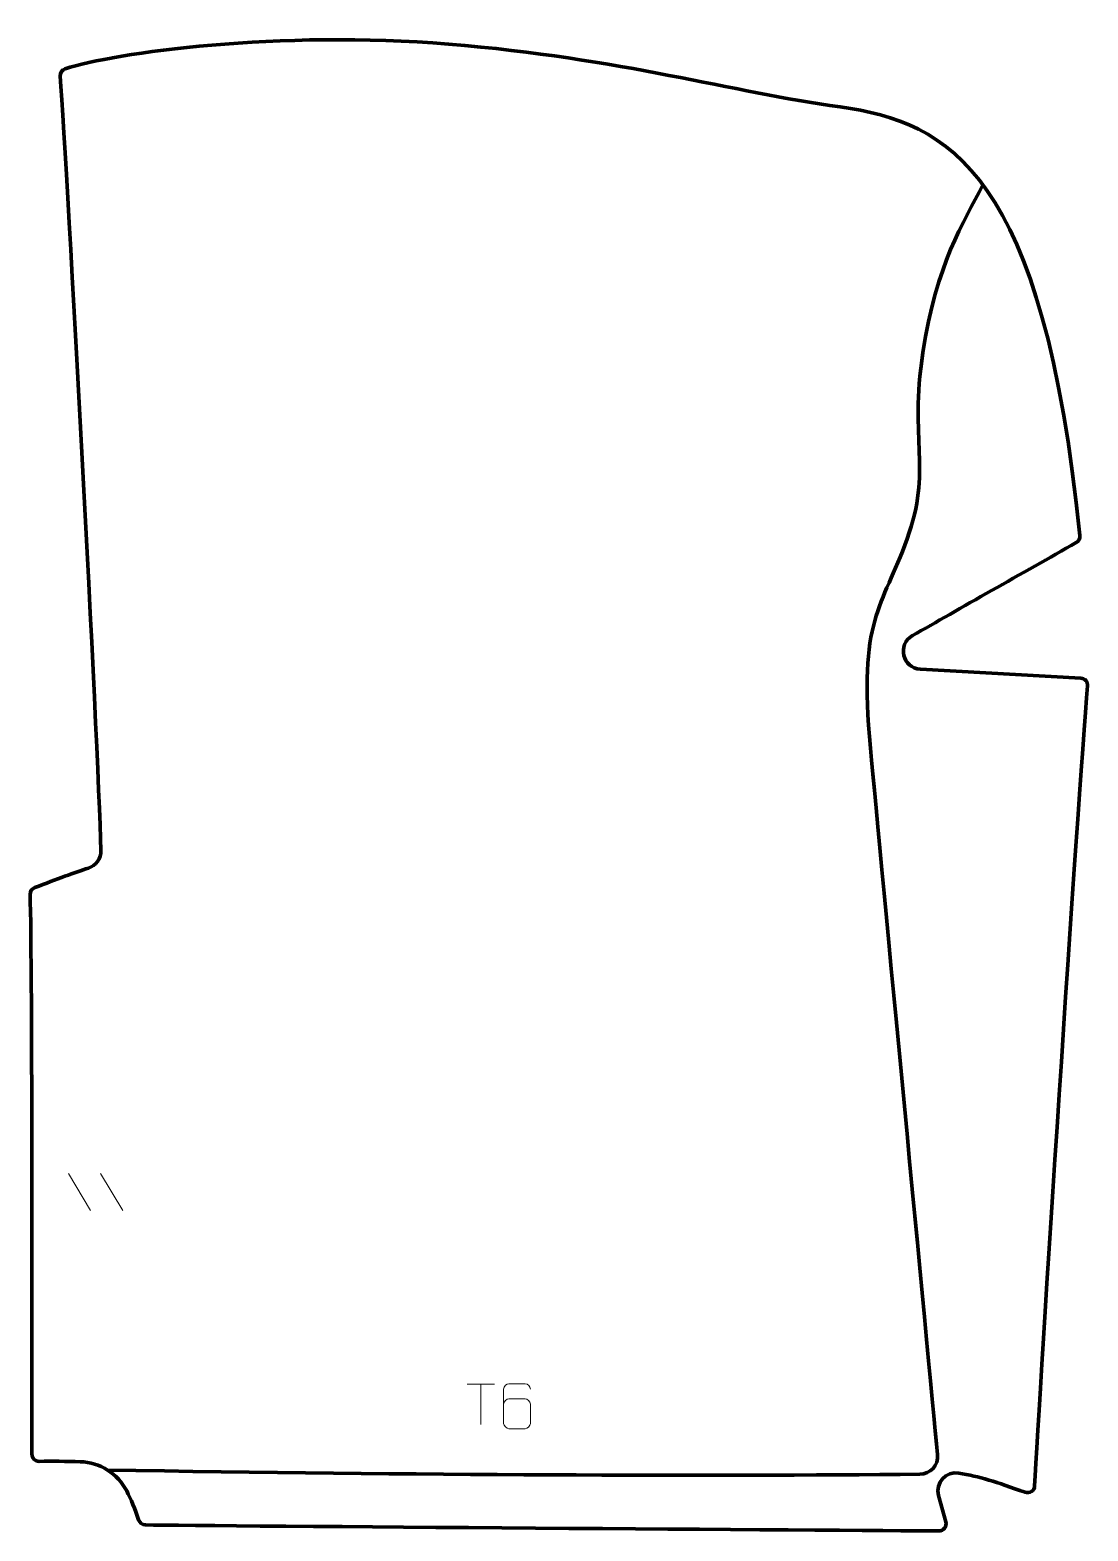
# Model space of a CAD drawing. Header units: millimetres. Extents: x -293 to 293, y -413 to 418.
import ezdxf

# ---------------------------------------------------------------- set-up
doc = ezdxf.new("R2010")
doc.units = ezdxf.units.MM
doc.header["$MEASUREMENT"] = 0
doc.layers.add('layer 1', color=7, linetype='Continuous')
doc.layers.add('layer 2', color=7, linetype='Continuous')

msp = doc.modelspace()

# ---------------------------------------------------------------- linework, layer by layer
at = {"layer": 'layer 1', "color": 230, "lineweight": 200}
msp.add_open_spline([(-291.9034, -370.4719), (-291.8663, -336.0658), (-291.6571, -98.7356), (-292.9, -60.5093), (-292.9, -60.5093), (-292.955, -58.8075), (-291.9273, -57.2574), (-290.3384, -56.646), (-290.3384, -56.646), (-278.2546, -51.9975), (-267.827, -48.2415), (-260.5799, -45.8475), (-260.5799, -45.8475), (-256.4009, -44.4667), (-253.6129, -40.5209), (-253.7179, -36.1204), (-253.7179, -36.1204), (-255.1633, 24.5183), (-272.2378, 338.6622), (-276.2174, 392.8122), (-276.2174, 392.8122), (-276.3515, 394.6381), (-275.2318, 396.3279), (-273.4919, 396.898), (-273.4919, 396.898), (-246.5286, 405.7348), (-154.4982, 418.3504), (-61.108, 410.5678), (-61.108, 410.5678), (36.0709, 402.4691), (94.9675, 384.0633), (155.8269, 375.7194), (155.8269, 375.7194), (216.426, 367.4107), (268.2664, 339.1504), (288.5747, 138.3046), (288.5747, 138.3046), (288.7342, 136.7263), (287.9447, 135.2037), (286.5632, 134.4237), (286.5632, 134.4237), (257.4269, 117.9716), (220.9532, 97.2229), (195.8781, 82.9383), (195.8781, 82.9383), (187.2129, 78.0018), (190.3215, 64.8132), (200.2787, 64.264), (200.2787, 64.264), (200.2787, 64.264), (289.1222, 59.3653), (289.1222, 59.3653), (289.1222, 59.3653), (291.3758, 59.2408), (293.0804, 57.2807), (292.8878, 55.0321), (292.8878, 55.0321), (287.5157, -7.6575), (266.0234, -337.9588), (263.5399, -388.0091), (263.5399, -388.0091), (263.4069, -390.6867), (260.7275, -392.475), (258.202, -391.5761), (258.202, -391.5761), (242.4342, -385.9651), (232.6916, -382.7947), (221.5717, -380.9208), (221.5717, -380.9208), (214.3796, -379.7093), (208.3746, -386.4132), (210.3106, -393.4451), (210.3106, -393.4451), (210.3106, -393.4451), (214.3013, -407.9376), (214.3013, -407.9376), (214.3013, -407.9376), (215.0058, -410.4955), (213.0725, -413.0183), (210.42, -412.9999), (210.42, -412.9999), (162.8042, -412.6743), (-191.3536, -410.2426), (-229.0461, -409.6577), (-229.0461, -409.6577), (-230.749, -409.6312), (-232.2395, -408.5256), (-232.7795, -406.9103), (-232.7795, -406.9103), (-234.8197, -400.8086), (-237.0478, -395.4432), (-239.3913, -390.8628), (-239.3913, -390.8628), (-244.3454, -381.1801), (-254.2288, -375.0125), (-265.0997, -374.6745), (-265.0997, -374.6745), (-272.63, -374.4402), (-280.9993, -374.2995), (-287.8065, -374.4734), (-287.8065, -374.4734), (-290.0552, -374.5309), (-291.9058, -372.7215), (-291.9034, -370.4719)], degree=3, knots=[0, 0, 0, 0, 0.03703704, 0.03703704, 0.03703704, 0.03703704, 0.07407407, 0.07407407, 0.07407407, 0.07407407, 0.11111111, 0.11111111, 0.11111111, 0.11111111, 0.14814815, 0.14814815, 0.14814815, 0.14814815, 0.18518519, 0.18518519, 0.18518519, 0.18518519, 0.22222222, 0.22222222, 0.22222222, 0.22222222, 0.25925926, 0.25925926, 0.25925926, 0.25925926, 0.2962963, 0.2962963, 0.2962963, 0.2962963, 0.33333333, 0.33333333, 0.33333333, 0.33333333, 0.37037037, 0.37037037, 0.37037037, 0.37037037, 0.40740741, 0.40740741, 0.40740741, 0.40740741, 0.44444444, 0.44444444, 0.44444444, 0.44444444, 0.48148148, 0.48148148, 0.48148148, 0.48148148, 0.51851852, 0.51851852, 0.51851852, 0.51851852, 0.55555556, 0.55555556, 0.55555556, 0.55555556, 0.59259259, 0.59259259, 0.59259259, 0.59259259, 0.62962963, 0.62962963, 0.62962963, 0.62962963, 0.66666667, 0.66666667, 0.66666667, 0.66666667, 0.7037037, 0.7037037, 0.7037037, 0.7037037, 0.74074074, 0.74074074, 0.74074074, 0.74074074, 0.77777778, 0.77777778, 0.77777778, 0.77777778, 0.81481481, 0.81481481, 0.81481481, 0.81481481, 0.85185185, 0.85185185, 0.85185185, 0.85185185, 0.88888889, 0.88888889, 0.88888889, 0.88888889, 0.92592593, 0.92592593, 0.92592593, 0.92592593, 1, 1, 1, 1], dxfattribs=at)
at = {"layer": 'layer 1', "color": 250, "lineweight": 9}
for points in [[(-271.7271, -214.9322), (-271.7271, -214.9322), (-259.3628, -235.4765), (-259.3628, -235.4765)], [(-253.9972, -214.9322), (-253.9972, -214.9322), (-241.6329, -235.4765), (-241.6329, -235.4765)], [(-50.8114, -331.7839), (-50.8114, -331.7839), (-35.5964, -331.7839), (-35.5964, -331.7839)], [(-43.2037, -354.1131), (-43.2037, -354.1131), (-43.2037, -331.7628), (-43.2037, -331.7628)]]:
    msp.add_open_spline(points, degree=3, dxfattribs=at)
msp.add_open_spline([(-15.774, -334.3973), (-15.7981, -333.0578), (-17.1543, -331.4046), (-18.7262, -331.4389), (-18.7262, -331.4389), (-21.711, -331.4392), (-24.6962, -331.4392), (-27.6816, -331.4389), (-27.6816, -331.4389), (-28.9007, -331.424), (-30.6289, -332.8616), (-30.6339, -334.3973), (-30.6339, -334.3973), (-30.6336, -340.7578), (-30.6336, -347.1186), (-30.6339, -353.4793), (-30.6339, -353.4793), (-30.6292, -354.6422), (-28.9007, -356.4133), (-27.6816, -356.4377), (-27.6816, -356.4377), (-24.6962, -356.4374), (-21.711, -356.4374), (-18.7262, -356.4377), (-18.7262, -356.4377), (-17.4481, -356.3939), (-15.7784, -354.7794), (-15.774, -353.4793), (-15.774, -353.4793), (-15.774, -349.896), (-15.774, -346.3129), (-15.774, -342.7302), (-15.774, -342.7302), (-15.8125, -341.252), (-17.3952, -339.8191), (-18.7262, -339.8211), (-18.7262, -339.8211), (-21.711, -339.8208), (-24.6962, -339.8208), (-27.6816, -339.8211), (-27.6816, -339.8211), (-29.0111, -339.8161), (-30.6541, -341.3234), (-30.6124, -342.7519)], degree=3, knots=[0, 0, 0, 0, 0.08333333, 0.08333333, 0.08333333, 0.08333333, 0.16666667, 0.16666667, 0.16666667, 0.16666667, 0.25, 0.25, 0.25, 0.25, 0.33333333, 0.33333333, 0.33333333, 0.33333333, 0.41666667, 0.41666667, 0.41666667, 0.41666667, 0.5, 0.5, 0.5, 0.5, 0.58333333, 0.58333333, 0.58333333, 0.58333333, 0.66666667, 0.66666667, 0.66666667, 0.66666667, 0.75, 0.75, 0.75, 0.75, 0.83333333, 0.83333333, 0.83333333, 0.83333333, 1, 1, 1, 1], dxfattribs=at)
at = {"layer": 'layer 2', "color": 142, "lineweight": 200}
msp.add_open_spline([(234.9145, 332.5458), (223.9513, 311.3782), (209.2094, 289.065), (201.6391, 239.6574), (201.6391, 239.6574), (194.0689, 190.2498), (206.8186, 175.1089), (192.8736, 136.4593), (192.8736, 136.4593), (178.9287, 97.81), (165.7803, 92.6302), (172.5536, 20.5111), (172.5536, 20.5111), (178.5943, -43.8056), (204.2814, -313.1539), (209.769, -370.6824), (209.769, -370.6824), (210.3256, -376.5195), (205.7666, -381.5779), (199.9034, -381.6294), (199.9034, -381.6294), (85.589, -382.6349), (-81.9625, -382.172), (-250.0329, -379.2605)], degree=3, knots=[0, 0, 0, 0, 0.14285714, 0.14285714, 0.14285714, 0.14285714, 0.28571429, 0.28571429, 0.28571429, 0.28571429, 0.42857143, 0.42857143, 0.42857143, 0.42857143, 0.57142857, 0.57142857, 0.57142857, 0.57142857, 0.71428571, 0.71428571, 0.71428571, 0.71428571, 1, 1, 1, 1], dxfattribs=at)

doc.saveas('drawing.dxf')
